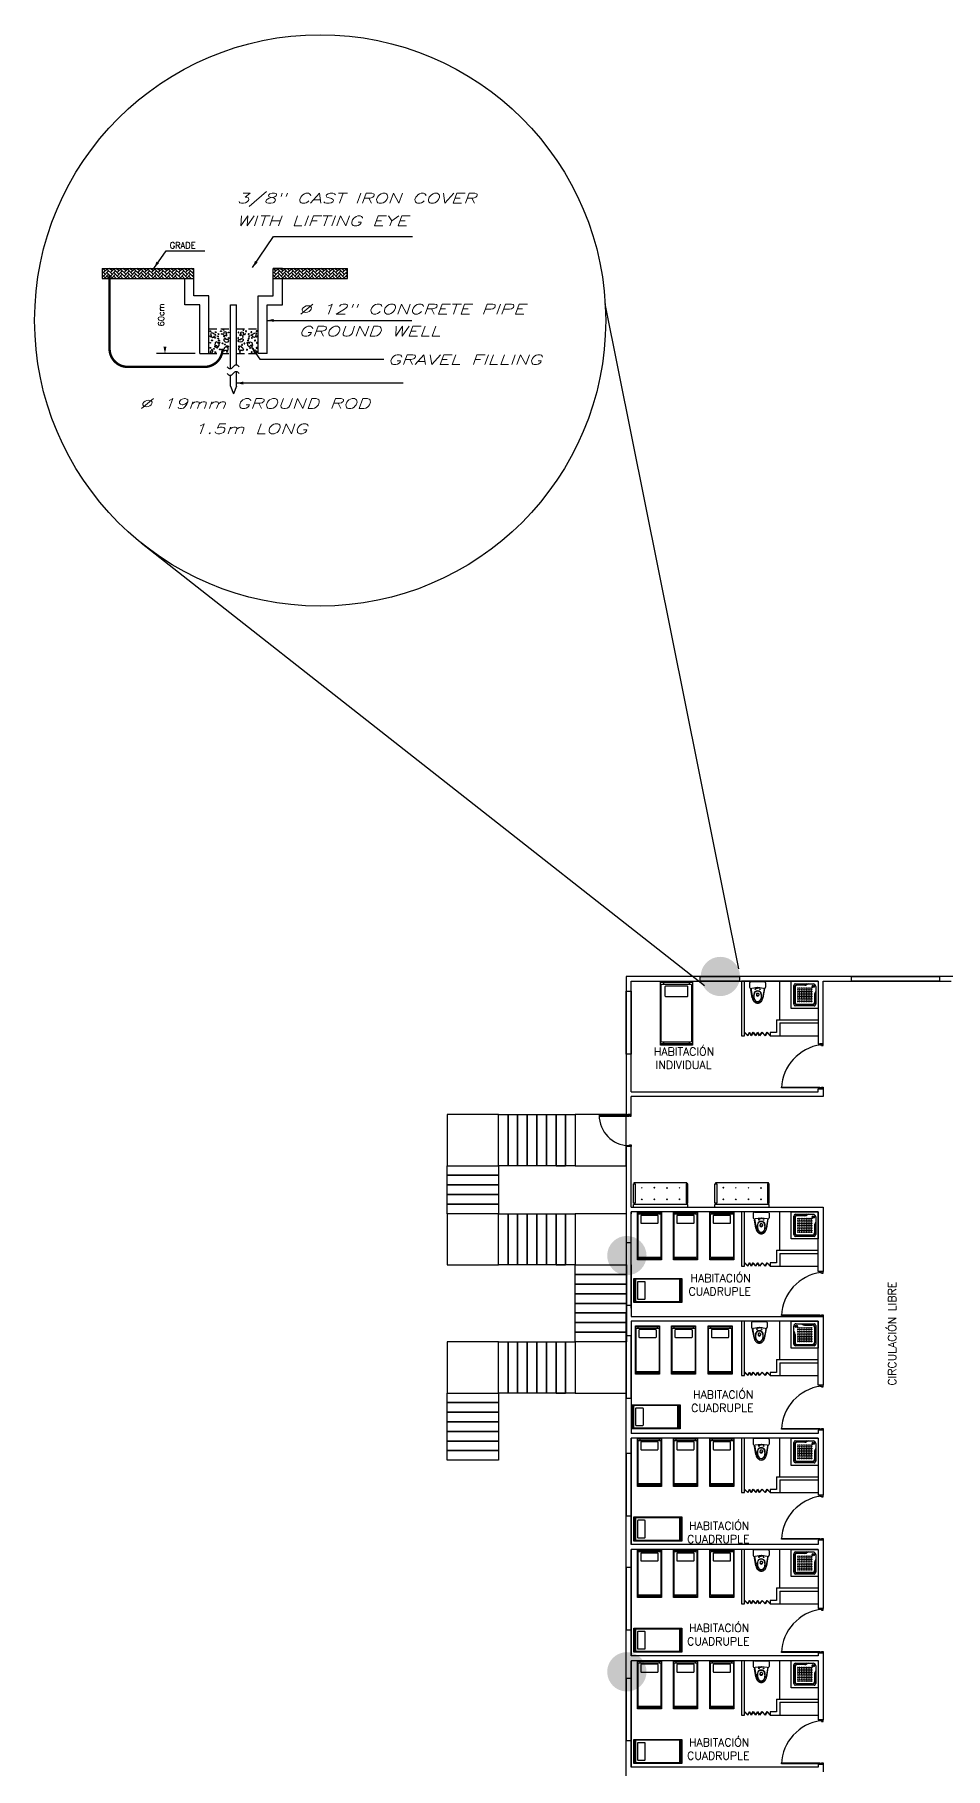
# Model space of a CAD drawing. Header units: metres. Extents: x -24 to 527, y -154 to 95.
# Drawn here: x 116.1 to 144.6, y -74.9 to -20.7 of the extents above; entities that cross this region are included whole.
import ezdxf

# ---------------------------------------------------------------- set-up
doc = ezdxf.new("R2010")
doc.units = ezdxf.units.M
doc.header["$MEASUREMENT"] = 0
doc.linetypes.add('HIDDEN', pattern=[0.375, 0.25, -0.125])
for name, color, linetype in [('AN-TEXTO', 3, 'Continuous'), ('AR-ESCALERAS', 1, 'Continuous'), ('AR-MOBILIRIO', 1, 'Continuous'), ('AR-MUROS', 6, 'Continuous'), ('AR-PUERTAS', 2, 'Continuous'), ('AR-VENTANAS', 2, 'Continuous'), ('E-TEXT', 2, 'Continuous'), ('ELEC', 7, 'Continuous'), ('LIGHT', 4, 'Continuous'), ('S.H.', 2, 'Continuous'), ('SYMBOLS', 6, 'Continuous'), ('text', 3, 'Continuous'), ('THIN', 3, 'Continuous')]:
    doc.layers.add(name, color=color, linetype=linetype)
doc.layers.add('EQUIPO', color=1, linetype='Continuous', lineweight=0)
doc.styles.add('REGULAR-2.5', font='romans.shx', dxfattribs={"height": 2.5})
doc.styles.add('ROMANS', font='romans.shx', dxfattribs={"width": 0.75})
doc.styles.add('STYLE100', font='romans.shx', dxfattribs={"width": 1.5, "oblique": 20, "height": 15})
pattern_1 = [(45, (45.28315, 28.92862), (8e-18, 0.10673666), [0.22642265, -0.07547422]), (135, (45.33652, 28.98199), (8e-18, 0.10673666), [0.22642265, -0.07547422])]

# ---------------------------------------------------------------- blocks, each defined once
blk = doc.blocks.new('AR-PUERTA 2')
at = {"layer": 'AR-PUERTAS', "linetype": 'Continuous'}
for points in [[(-1.354, -0.058), (-1.354, -0.008), (-1.329, -0.008), (-1.329, 0.042), (-1.379, 0.042), (-1.379, -0.058)], [(-0.029, -0.008), (-0.029, 0.042), (0.021, 0.042), (0.021, -0.058), (-0.004, -0.058), (-0.004, -0.008)], [(-0.004, -0.058), (-0.004, -1.258), (-0.029, -1.258), (-0.029, -0.058)]]:
    blk.add_lwpolyline(points, close=True, dxfattribs=at)
blk.add_arc((0.061, 0.169), 1.428, 188.1236, 267.3924, dxfattribs=at)
blk = doc.blocks.new('31643339')
at = {"layer": 'AR-MOBILIRIO'}
for p, q in [((0.038, 0.5), (0.038, -0.5)), ((0.038, 0.4), (0.087, 0.4)), ((1.9, 0.4), (1.95, 0.4)), ((1.95, 0.5), (1.95, -0.5)), ((0.038, -0.4), (0.087, -0.4)), ((1.9, -0.4), (1.95, -0.4))]:
    blk.add_line(p, q, dxfattribs=at)
blk.add_lwpolyline([(0, -0.5), (0, 0.5), (2, 0.5), (2, -0.5)], close=True, dxfattribs=at)
for points in [[(1.87, 0.475, -0.414214), (1.9, 0.445), (1.9, -0.445, -0.414214), (1.87, -0.475), (0.117, -0.475, -0.414214), (0.087, -0.445), (0.087, 0.445, -0.414214), (0.117, 0.475)], [(0.15, -0.332, 0.414214), (0.18, -0.362), (0.447, -0.362, 0.414214), (0.477, -0.332), (0.477, 0.333, 0.414214), (0.447, 0.363), (0.18, 0.363, 0.414214), (0.15, 0.333)]]:
    blk.add_lwpolyline(points, format="xyb", close=True, dxfattribs=at)
blk = doc.blocks.new('1p-toppiece')
at = {"layer": 'AR-MOBILIRIO'}
for p, q in [((-0.532, 0.174), (-0.265, 0.22)), ((-0.232, 0.219), (-0.531, 0.169)), ((-0.485, 0.003), (-0.485, 0.003)), ((-0.485, 0.003), (-0.485, 0.003)), ((-0.485, 0.003), (-0.485, 0.003)), ((-0.485, 0.003), (-0.485, 0.003)), ((-0.485, 0.003), (-0.485, 0.003)), ((-0.485, 0.003), (-0.485, 0.003)), ((-0.485, 0.003), (-0.485, 0.003)), ((-0.485, 0.003), (-0.485, 0.003)), ((-0.406, 0.039), (-0.443, 0.044)), ((-0.232, 0.22), (-0.232, 0.195)), ((-0.205, 0.008), (-0.232, 0.195)), ((-0.218, 0.098), (-0.218, 0.003)), ((-0.218, -0.093), (-0.218, 0.003)), ((-0.047, 0.26), (-0.192, 0.26)), ((-0.007, 0.22), (-0.007, -0.214)), ((-0.532, -0.169), (-0.265, -0.215)), ((-0.232, -0.214), (-0.531, -0.163)), ((-0.406, -0.034), (-0.443, -0.039)), ((-0.232, -0.189), (-0.205, -0.003)), ((-0.232, -0.189), (-0.232, -0.214)), ((-0.047, -0.254), (-0.192, -0.254))]:
    blk.add_line(p, q, dxfattribs=at)
blk.add_lwpolyline([(-0.467, -0.009, 0.139005), (-0.464, -0.009, 0.107089), (-0.461, -0.006, 0.080212), (-0.46, -0.002, 0.06796), (-0.459, 0.003, 0.06796), (-0.46, 0.007, 0.080212), (-0.461, 0.011, 0.107089), (-0.464, 0.014, 0.139005), (-0.467, 0.015, 0.139005), (-0.47, 0.014, 0.107089), (-0.473, 0.011, 0.080212), (-0.474, 0.007, 0.06796), (-0.475, 0.003, 0.06796), (-0.474, -0.002, 0.080212), (-0.473, -0.006, 0.107089), (-0.47, -0.009, 0.139005)], format="xyb", close=True, dxfattribs=at)
for centre in [(-0.26, 0.078), (-0.26, -0.072)]:
    blk.add_circle(centre, 0.008, dxfattribs=at)
for centre, radius, start, end in [((-0.545, -0.004), 0.165, 137.5273, 177.8064), ((-0.545, 0.009), 0.165, 182.1936, 222.4727), ((-0.545, -0.004), 0.159, 137.1746, 177.7477), ((-0.545, 0.009), 0.159, 182.2523, 222.8254), ((-0.518, -0.034), 0.206, 106.927, 136.493), ((-0.541, -0.003), 0.122, 134.1142, 177.24), ((-0.541, 0.008), 0.122, 182.76, 225.8858), ((-0.518, -0.034), 0.2, 106.5054, 136.1127), ((-0.541, -0.003), 0.115, 133.4423, 177.1285), ((-0.541, 0.008), 0.115, 182.8715, 226.5577), ((-0.519, -0.031), 0.157, 102.7254, 132.8308), ((-0.52, -0.03), 0.15, 101.8667, 132.1155), ((-0.482, -0.117), 0.296, 99.7929, 108.8085), ((-0.482, -0.12), 0.292, 99.5848, 108.4322), ((-0.482, -0.148), 0.279, 90.6669, 104.9929), ((-0.482, -0.156), 0.281, 90.6819, 104.1933), ((-0.474, -0.297), 0.428, 81.7587, 91.4179), ((-0.488, -0.362), 0.487, 81.705, 89.6761), ((-0.434, 0.003), 0.0456, 126.1832, 180), ((-0.434, 0.003), 0.0456, 180, 233.8168), ((-0.447, 0.019), 0.025, 82.2348, 126.1832), ((-0.434, -0.002), 0.123, 44.007, 82.2929), ((-0.431, -0.004), 0.132, 44.3018, 82.295), ((-0.408, 0.024), 0.015, 13.7696, 82.2348), ((-0.495, 0.003), 0.105, 0, 13.7696), ((-0.495, 0.003), 0.105, 346.2304, 0), ((-0.46, 0.006), 0.138, 358.6352, 34.0042), ((-0.46, -0.001), 0.138, 325.9958, 1.3648), ((-0.441, 0.008), 0.132, 357.4666, 37.446), ((-0.441, -0.003), 0.132, 322.554, 2.5334), ((-0.24, 0.073), 0.15, 87.0389, 99.7929), ((-0.192, 0.22), 0.04, 90, 180), ((-0.244, 0.003), 0.04, 351.6776, 8.3142), ((-0.047, 0.22), 0.04, 0, 90), ((-0.518, 0.039), 0.206, 223.507, 253.073), ((-0.518, 0.039), 0.2, 223.8873, 253.4946), ((-0.519, 0.036), 0.157, 227.1692, 257.2746), ((-0.52, 0.036), 0.15, 227.8845, 258.1333), ((-0.482, 0.122), 0.296, 251.1915, 260.2071), ((-0.482, 0.125), 0.292, 251.5678, 260.4152), ((-0.482, 0.153), 0.279, 255.0071, 269.3331), ((-0.482, 0.161), 0.281, 255.8067, 269.3181), ((-0.488, 0.368), 0.487, 270.3239, 278.295), ((-0.474, 0.302), 0.428, 268.5821, 278.2413), ((-0.447, -0.014), 0.025, 233.8168, 277.7652), ((-0.434, 0.007), 0.123, 277.7071, 315.993), ((-0.431, 0.009), 0.132, 277.705, 315.6982), ((-0.408, -0.019), 0.015, 277.7652, 346.2304), ((-0.24, -0.067), 0.15, 260.2071, 272.966), ((-0.192, -0.214), 0.04, 180, 270), ((-0.047, -0.214), 0.04, 270, 360)]:
    blk.add_arc(centre, radius, start, end, dxfattribs=at)
blk = doc.blocks.new('AR-PUERTA ACORDION')
at = {"layer": 'AR-PUERTAS'}
blk.add_lwpolyline([(-0.386, 0.049), (-0.288, -0.046), (-0.235, 0.057), (-0.185, -0.044), (-0.129, 0.054), (-0.046, -0.045), (0.01, 0.056), (0.073, -0.046), (0.158, 0.053), (0.252, -0.046), (0.317, 0.054), (0.41, -0.047), (0.41, -0.054), (0.318, 0.046), (0.253, -0.054), (0.158, 0.046), (0.072, -0.054), (0.01, 0.046), (-0.045, -0.054), (-0.128, 0.046), (-0.185, -0.054), (-0.235, 0.046), (-0.287, -0.054), (-0.39, 0.046)], close=True, dxfattribs=at)
blk = doc.blocks.new('A$C05366594')
at = {"layer": 'AR-MOBILIRIO', "linetype": 'Continuous'}
for p, q in [((0, 0), (0, 0.72)), ((0, 0.72), (0.72, 0.72)), ((0.068, 0.113), (0.068, 0.608)), ((0.09, 0.563), (0.09, 0.158)), ((0.113, 0.653), (0.585, 0.653)), ((0.367, 0.63), (0.158, 0.63)), ((0.428, 0.653), (0.397, 0.637)), ((0.653, 0.585), (0.653, 0.113)), ((0.72, 0.72), (0.72, 0)), ((0.72, 0), (0, 0)), ((0.608, 0.068), (0.113, 0.068)), ((0.563, 0.09), (0.158, 0.09)), ((0.63, 0.367), (0.63, 0.158)), ((0.653, 0.428), (0.637, 0.397))]:
    blk.add_line(p, q, dxfattribs=at)
at = {"layer": 'AR-MOBILIRIO', "color": 250}
for p, q in [((0.104, 0.563), (0.104, 0.158)), ((0.367, 0.617), (0.158, 0.617)), ((0.458, 0.653), (0.403, 0.625)), ((0.563, 0.104), (0.158, 0.104)), ((0.617, 0.367), (0.617, 0.158)), ((0.653, 0.458), (0.625, 0.403))]:
    blk.add_line(p, q, dxfattribs=at)
at = {"layer": 'AR-MOBILIRIO', "linetype": 'Continuous'}
for centre, major_axis, start_param, end_param in [((0.113, 0.608), (0.0318, 0.0318), 0.785398, 2.356194), ((0.158, 0.563), (0.0477, 0.0477), 0.785398, 2.356194), ((0.367, 0.698), (0.0477, 0.0477), 3.926991, 4.390638), ((0.585, 0.585), (0.0477, 0.0477), 5.497787, 7.068583), ((0.113, 0.113), (-0.0318, 0.0318), 0.785398, 2.356194), ((0.158, 0.158), (-0.0477, 0.0477), 0.785398, 2.356194), ((0.158, 0.158), (-0.0477, 0.0477), 0.785398, 2.356194), ((0.563, 0.158), (0.0477, 0.0477), 3.926991, 5.497787), ((0.608, 0.113), (-0.0318, 0.0318), 2.356194, 3.926991), ((0.698, 0.367), (-0.0477, 0.0477), 0.321751, 0.785398)]:
    blk.add_ellipse(centre, major_axis=major_axis, ratio=1, start_param=start_param, end_param=end_param, dxfattribs=at)
at = {"layer": 'AR-MOBILIRIO', "color": 250}
for centre, major_axis, start_param, end_param in [((0.158, 0.563), (-0.0382, 0.0382), -0.785398, 0.785398), ((0.18, 0.54), (-0.00636, 0.00636), -0.785398, 5.497787), ((0.18, 0.495), (-0.00636, 0.00636), -0.785398, 5.497787), ((0.225, 0.54), (0.00636, 0.00636), 0.785398, 7.068583), ((0.225, 0.495), (0.00636, 0.00636), 0.785398, 7.068583), ((0.27, 0.54), (0.00636, 0.00636), 0.785398, 7.068583), ((0.27, 0.495), (0.00636, 0.00636), 0.785398, 7.068583), ((0.315, 0.54), (-0.00636, 0.00636), -0.785398, 5.497787), ((0.315, 0.495), (-0.00636, 0.00636), -0.785398, 5.497787), ((0.36, 0.54), (-0.00636, 0.00636), -0.785398, 5.497787), ((0.36, 0.495), (-0.00636, 0.00636), -0.785398, 5.497787), ((0.367, 0.698), (0.0573, 0.0573), 3.926991, 4.390638), ((0.405, 0.54), (-0.00636, 0.00636), -0.785398, 5.497787), ((0.405, 0.495), (-0.00636, 0.00636), -0.785398, 5.497787), ((0.45, 0.54), (0.00636, 0.00636), 0.785398, 7.068583), ((0.45, 0.495), (0.00636, 0.00636), 0.785398, 7.068583), ((0.495, 0.54), (0.00636, 0.00636), 0.785398, 7.068583), ((0.495, 0.495), (0.00636, 0.00636), 0.785398, 7.068583), ((0.54, 0.54), (-0.00636, 0.00636), -0.785398, 5.497787), ((0.54, 0.495), (-0.00636, 0.00636), -0.785398, 5.497787), ((0.585, 0.585), (0.0223, 0.0223), 0.785398, 7.068583), ((0.585, 0.585), (-0.00955, 0.00955), -0.785398, 5.497787), ((0.576, 0.585), (0.00286, 0.00286), 0.785398, 7.068583), ((0.581, 0.592), (0.00286, 0.00286), 0.785398, 7.068583), ((0.581, 0.578), (0.00286, 0.00286), 0.785398, 7.068583), ((0.589, 0.592), (0.00286, 0.00286), 0.785398, 7.068583), ((0.589, 0.578), (0.00286, 0.00286), 0.785398, 7.068583), ((0.594, 0.585), (0.00286, 0.00286), 0.785398, 7.068583), ((0.158, 0.158), (-0.0382, 0.0382), 0.785398, 2.356194), ((0.158, 0.158), (0.0382, 0.0382), 2.356194, 3.926991), ((0.18, 0.45), (-0.00636, 0.00636), -0.785398, 5.497787), ((0.18, 0.405), (-0.00636, 0.00636), -0.785398, 5.497787), ((0.18, 0.36), (-0.00636, 0.00636), -0.785398, 5.497787), ((0.18, 0.315), (-0.00636, 0.00636), -0.785398, 5.497787), ((0.18, 0.27), (-0.00636, 0.00636), -0.785398, 5.497787), ((0.18, 0.225), (-0.00636, 0.00636), -0.785398, 5.497787), ((0.18, 0.18), (-0.00636, 0.00636), -0.785398, 5.497787), ((0.225, 0.45), (0.00636, 0.00636), 0.785398, 7.068583), ((0.225, 0.405), (0.00636, 0.00636), 0.785398, 7.068583), ((0.225, 0.36), (0.00636, 0.00636), 0.785398, 7.068583), ((0.225, 0.315), (0.00636, 0.00636), 0.785398, 7.068583), ((0.225, 0.27), (0.00636, 0.00636), 0.785398, 7.068583), ((0.225, 0.225), (0.00636, 0.00636), 0.785398, 7.068583), ((0.225, 0.18), (0.00636, 0.00636), 0.785398, 7.068583), ((0.27, 0.45), (0.00636, 0.00636), 0.785398, 7.068583), ((0.27, 0.405), (0.00636, 0.00636), 0.785398, 7.068583), ((0.27, 0.36), (0.00636, 0.00636), 0.785398, 7.068583), ((0.27, 0.315), (0.00636, 0.00636), 0.785398, 7.068583), ((0.27, 0.27), (0.00636, 0.00636), 0.785398, 7.068583), ((0.27, 0.225), (0.00636, 0.00636), 0.785398, 7.068583), ((0.27, 0.18), (0.00636, 0.00636), 0.785398, 7.068583), ((0.315, 0.45), (-0.00636, 0.00636), -0.785398, 5.497787), ((0.315, 0.36), (-0.00636, 0.00636), -0.785398, 5.497787), ((0.315, 0.315), (-0.00636, 0.00636), -0.785398, 5.497787), ((0.315, 0.27), (-0.00636, 0.00636), -0.785398, 5.497787), ((0.315, 0.225), (-0.00636, 0.00636), -0.785398, 5.497787), ((0.315, 0.405), (-0.00636, 0.00636), -0.785398, 5.497787), ((0.315, 0.18), (-0.00636, 0.00636), -0.785398, 5.497787), ((0.36, 0.45), (-0.00636, 0.00636), -0.785398, 5.497787), ((0.36, 0.405), (-0.00636, 0.00636), -0.785398, 5.497787), ((0.36, 0.36), (-0.00636, 0.00636), -0.785398, 5.497787), ((0.36, 0.315), (-0.00636, 0.00636), -0.785398, 5.497787), ((0.36, 0.27), (-0.00636, 0.00636), -0.785398, 5.497787), ((0.36, 0.225), (-0.00636, 0.00636), -0.785398, 5.497787), ((0.36, 0.18), (-0.00636, 0.00636), -0.785398, 5.497787), ((0.405, 0.45), (-0.00636, 0.00636), -0.785398, 5.497787), ((0.405, 0.405), (-0.00636, 0.00636), -0.785398, 5.497787), ((0.405, 0.36), (-0.00636, 0.00636), -0.785398, 5.497787), ((0.405, 0.315), (-0.00636, 0.00636), -0.785398, 5.497787), ((0.405, 0.27), (-0.00636, 0.00636), -0.785398, 5.497787), ((0.405, 0.225), (-0.00636, 0.00636), -0.785398, 5.497787), ((0.405, 0.18), (-0.00636, 0.00636), -0.785398, 5.497787), ((0.45, 0.45), (0.00636, 0.00636), 0.785398, 7.068583), ((0.45, 0.405), (0.00636, 0.00636), 0.785398, 7.068583), ((0.45, 0.36), (0.00636, 0.00636), 0.785398, 7.068583), ((0.45, 0.315), (0.00636, 0.00636), 0.785398, 7.068583), ((0.45, 0.27), (0.00636, 0.00636), 0.785398, 7.068583), ((0.45, 0.225), (0.00636, 0.00636), 0.785398, 7.068583), ((0.45, 0.18), (0.00636, 0.00636), 0.785398, 7.068583), ((0.495, 0.45), (0.00636, 0.00636), 0.785398, 7.068583), ((0.495, 0.405), (0.00636, 0.00636), 0.785398, 7.068583), ((0.495, 0.36), (0.00636, 0.00636), 0.785398, 7.068583), ((0.495, 0.315), (0.00636, 0.00636), 0.785398, 7.068583), ((0.495, 0.27), (0.00636, 0.00636), 0.785398, 7.068583), ((0.495, 0.225), (0.00636, 0.00636), 0.785398, 7.068583), ((0.495, 0.18), (0.00636, 0.00636), 0.785398, 7.068583), ((0.54, 0.45), (-0.00636, 0.00636), -0.785398, 5.497787), ((0.54, 0.36), (-0.00636, 0.00636), -0.785398, 5.497787), ((0.54, 0.315), (-0.00636, 0.00636), -0.785398, 5.497787), ((0.54, 0.27), (-0.00636, 0.00636), -0.785398, 5.497787), ((0.54, 0.225), (-0.00636, 0.00636), -0.785398, 5.497787), ((0.54, 0.405), (-0.00636, 0.00636), -0.785398, 5.497787), ((0.54, 0.18), (-0.00636, 0.00636), -0.785398, 5.497787), ((0.563, 0.158), (0.0382, 0.0382), 3.926991, 5.497787), ((0.698, 0.367), (-0.0573, 0.0573), 0.321751, 0.785398)]:
    blk.add_ellipse(centre, major_axis=major_axis, ratio=1, start_param=start_param, end_param=end_param, dxfattribs=at)
blk = doc.blocks.new('AR-PUERTA 1')
at = {"layer": 'AR-PUERTAS', "linetype": 'Continuous'}
for points in [[(0.954, 0.033), (0.954, 0.958), (0.929, 0.958), (0.929, 0.033)], [(0.004, 0.058), (0.004, 0.008), (0.029, 0.008), (0.029, -0.042), (-0.021, -0.042), (-0.021, 0.058)], [(0.929, 0.008), (0.929, -0.042), (0.979, -0.042), (0.979, 0.058), (0.954, 0.058), (0.954, 0.008)]]:
    blk.add_lwpolyline(points, close=True, dxfattribs=at)
blk.add_arc((0.954, 0.008), 0.949, 89.9989, 178.4932, dxfattribs=at)
blk = doc.blocks.new('mueb')
at = {"layer": 'AR-MOBILIRIO'}
for p, q in [((354.197, 187.284), (354.197, 187.21)), ((355.897, 187.284), (354.197, 187.284)), ((354.197, 187.21), (355.897, 187.21)), ((354.251, 187.161), (354.197, 187.161)), ((354.197, 187.161), (354.197, 186.556)), ((354.224, 187.21), (354.224, 187.161)), ((354.251, 186.556), (354.251, 187.161)), ((354.468, 187.058), (354.444, 187.033)), ((354.468, 187.033), (354.444, 187.058)), ((354.859, 187.058), (354.834, 187.033)), ((354.859, 187.033), (354.834, 187.058)), ((355.232, 187.033), (355.257, 187.058)), ((355.232, 187.058), (355.257, 187.033)), ((355.623, 187.033), (355.647, 187.058)), ((355.623, 187.058), (355.647, 187.033)), ((355.842, 187.161), (355.897, 187.161)), ((355.842, 186.556), (355.842, 187.161)), ((355.87, 187.21), (355.87, 187.161)), ((355.897, 187.284), (355.897, 187.21)), ((355.897, 187.161), (355.897, 186.556)), ((354.197, 186.556), (354.251, 186.556)), ((354.197, 186.556), (354.251, 186.556)), ((354.224, 186.556), (354.224, 186.52)), ((354.224, 186.556), (354.224, 186.52)), ((355.87, 186.52), (354.224, 186.52)), ((354.468, 186.67), (354.444, 186.695)), ((354.468, 186.695), (354.444, 186.67)), ((354.859, 186.695), (354.834, 186.67)), ((354.859, 186.67), (354.834, 186.695)), ((355.232, 186.67), (355.257, 186.695)), ((355.232, 186.695), (355.257, 186.67)), ((355.623, 186.695), (355.647, 186.67)), ((355.623, 186.67), (355.647, 186.695)), ((355.897, 186.556), (355.842, 186.556)), ((355.87, 186.556), (355.87, 186.52))]:
    blk.add_line(p, q, dxfattribs=at)
blk = doc.blocks.new('AR-ESCALERAS 1 PISO')
at = {"layer": 'AR-ESCALERAS'}
blk.add_lwpolyline([(-2.25, 0.8), (-3.85, 0.8), (-3.85, -0.8), (-2.25, -0.8), (-2.25, 0.8)], dxfattribs=at)
for points in [[(-2.25, 0.8), (-1.95, 0.8), (-1.95, -0.8), (-2.25, -0.8)], [(-1.95, 0.8), (-1.65, 0.8), (-1.65, -0.8), (-1.95, -0.8)], [(-1.65, 0.8), (-1.35, 0.8), (-1.35, -0.8), (-1.65, -0.8)], [(-1.35, 0.8), (-1.05, 0.8), (-1.05, -0.8), (-1.35, -0.8)], [(-1.05, 0.8), (-0.75, 0.8), (-0.75, -0.8), (-1.05, -0.8)], [(-0.75, 0.8), (-0.45, 0.8), (-0.45, -0.8), (-0.75, -0.8)], [(-0.45, 0.8), (-0.15, 0.8), (-0.15, -0.8), (-0.45, -0.8)], [(-0.15, 0.8), (0.15, 0.8), (0.15, -0.8), (-0.15, -0.8)], [(-2.25, -0.8), (-2.25, -1.1), (-3.85, -1.1), (-3.85, -0.8)], [(-0.15, -0.8), (-0.45, -0.8), (-0.45, -0.8), (-0.15, -0.8)], [(-2.25, -1.1), (-2.25, -1.4), (-3.85, -1.4), (-3.85, -1.1)], [(-2.25, -1.4), (-2.25, -1.7), (-3.85, -1.7), (-3.85, -1.4)], [(-2.25, -1.7), (-2.25, -2), (-3.85, -2), (-3.85, -1.7)], [(-2.25, -2), (-2.25, -2.3), (-3.85, -2.3), (-3.85, -2)]]:
    blk.add_lwpolyline(points, close=True, dxfattribs=at)
blk = doc.blocks.new('AR-ESCALERA DE EMERGENCIA')
at = {"layer": 'AR-ESCALERAS'}
for points in [[(3.2, 6.3), (4.797, 6.3), (4.797, 6.9), (4.797, 7.9), (3.2, 7.9)], [(0.8, 4.8), (-0.8, 4.8), (-0.8, 3.2), (0.8, 3.2), (0.8, 4.8)], [(4.8, 4.8), (3.2, 4.8), (3.2, 3.2), (4.8, 3.2), (4.8, 4.8)], [(0.8, 0.8), (-0.8, 0.8), (-0.8, -0.8), (0.8, -0.8), (0.8, 0.8)], [(4.8, 0.8), (3.2, 0.8), (3.2, -0.8), (4.8, -0.8), (4.8, 0.8)]]:
    blk.add_lwpolyline(points, dxfattribs=at)
for points in [[(0.8, 4.8), (1.1, 4.8), (1.1, 3.2), (0.8, 3.2)], [(1.1, 4.8), (1.4, 4.8), (1.4, 3.2), (1.1, 3.2)], [(1.4, 4.8), (1.7, 4.8), (1.7, 3.2), (1.4, 3.2)], [(1.7, 4.8), (2, 4.8), (2, 3.2), (1.7, 3.2)], [(2, 4.8), (2.3, 4.8), (2.3, 3.2), (2, 3.2)], [(2.3, 4.8), (2.6, 4.8), (2.6, 3.2), (2.3, 3.2)], [(2.6, 4.8), (2.9, 4.8), (2.9, 3.2), (2.6, 3.2)], [(2.9, 4.8), (3.2, 4.8), (3.2, 3.2), (2.9, 3.2)], [(2.9, 3.2), (2.6, 3.2), (2.6, 3.2), (2.9, 3.2)], [(4.8, 3.2), (4.8, 2.9), (3.2, 2.9), (3.2, 3.2)], [(4.8, 2.9), (4.8, 2.6), (3.2, 2.6), (3.2, 2.9)], [(4.8, 2.6), (4.8, 2.3), (3.2, 2.3), (3.2, 2.6)], [(4.8, 2.3), (4.8, 2), (3.2, 2), (3.2, 2.3)], [(4.8, 2), (4.8, 1.7), (3.2, 1.7), (3.2, 2)], [(4.8, 1.7), (4.8, 1.4), (3.2, 1.4), (3.2, 1.7)], [(4.8, 1.4), (4.8, 1.1), (3.2, 1.1), (3.2, 1.4)], [(4.8, 1.1), (4.8, 0.8), (3.2, 0.8), (3.2, 1.1)], [(0.8, 0.8), (1.1, 0.8), (1.1, -0.8), (0.8, -0.8)], [(1.1, 0.8), (1.4, 0.8), (1.4, -0.8), (1.1, -0.8)], [(1.4, 0.8), (1.7, 0.8), (1.7, -0.8), (1.4, -0.8)], [(1.7, 0.8), (2, 0.8), (2, -0.8), (1.7, -0.8)], [(2, 0.8), (2.3, 0.8), (2.3, -0.8), (2, -0.8)], [(2.3, 0.8), (2.6, 0.8), (2.6, -0.8), (2.3, -0.8)], [(2.6, 0.8), (2.9, 0.8), (2.9, -0.8), (2.6, -0.8)], [(2.9, 0.8), (3.2, 0.8), (3.2, -0.8), (2.9, -0.8)], [(0.8, -0.8), (0.8, -1.1), (-0.8, -1.1), (-0.8, -0.8)], [(2.9, -0.8), (2.6, -0.8), (2.6, -0.8), (2.9, -0.8)], [(0.8, -1.1), (0.8, -1.4), (-0.8, -1.4), (-0.8, -1.1)], [(0.8, -1.4), (0.8, -1.7), (-0.8, -1.7), (-0.8, -1.4)], [(0.8, -1.7), (0.8, -2), (-0.8, -2), (-0.8, -1.7)], [(0.8, -2), (0.8, -2.3), (-0.8, -2.3), (-0.8, -2)], [(0.8, -2.3), (0.8, -2.6), (-0.8, -2.6), (-0.8, -2.3)], [(0.8, -2.6), (0.8, -2.9), (-0.8, -2.9), (-0.8, -2.6)]]:
    blk.add_lwpolyline(points, close=True, dxfattribs=at)
at = {"layer": 'AR-MUROS'}
blk.add_blockref('AR-ESCALERAS 1 PISO', (3.05, 7.1), dxfattribs=at)
blk = doc.blocks.new('S35')
at = {"layer": 'ELEC'}
blk.add_lwpolyline([(0, 0.224, 0, 0.1, 0), (0, 0, 0.1, 0.1, 0)], format="xyseb", dxfattribs=at)
blk = doc.blocks.new('ST2')
at = {"layer": 'text'}
for p, q in [((-0.006, 0.041), (-0.038, 0.003)), ((-0.038, 0.003), (-0.014, -0.017)), ((0.023, 0.034), (-0.006, 0.041)), ((0.021, 0.005), (0.024, 0.026)), ((0.049, 0.012), (0.021, 0.005)), ((0.024, 0.027), (0.024, 0.034)), ((0.066, -0.004), (0.049, 0.012)), ((-0.014, -0.017), (-0.005, -0.048)), ((-0.005, -0.048), (0.024, -0.036)), ((0.024, -0.036), (0.04, -0.014)), ((0.04, -0.014), (0.066, -0.004))]:
    blk.add_line(p, q, dxfattribs=at)
blk = doc.blocks.new('ST5')
at = {"layer": 'THIN'}
for p, q in [((-0.004, 0.003), (-0.003, 0.007)), ((-0.003, 0), (-0.004, 0.003)), ((-0.003, 0.007), (0.001, 0.01)), ((0.001, 0.01), (0.007, 0.008)), ((0.007, 0.008), (0.011, 0.004)), ((0.011, 0.004), (0.01, -0.002)), ((0, -0.002), (-0.003, 0)), ((0, -0.003), (0, -0.003)), ((0.007, -0.003), (0.001, -0.003)), ((0.01, -0.002), (0.007, -0.003))]:
    blk.add_line(p, q, dxfattribs=at)
blk = doc.blocks.new('ST3')
at = {"layer": 'E-TEXT'}
for p, q in [((-0.048, 0.005), (-0.052, -0.007)), ((-0.027, 0.011), (-0.048, 0.005)), ((-0.014, 0.034), (-0.027, 0.011)), ((-0.001, 0.057), (-0.014, 0.034)), ((0.019, 0.058), (-0.001, 0.057)), ((0.018, -0.026), (0.037, 0.005)), ((0.038, 0.035), (0.019, 0.058)), ((0.037, 0.005), (0.038, 0.035)), ((-0.052, -0.007), (-0.051, -0.038)), ((-0.05, -0.037), (-0.022, -0.048)), ((-0.022, -0.048), (0.018, -0.026))]:
    blk.add_line(p, q, dxfattribs=at)
blk = doc.blocks.new('ST1')
at = {"layer": 'ELEC'}
for p, q in [((-0.056, 0.064), (-0.068, 0.043)), ((-0.068, 0.043), (-0.053, 0.023)), ((-0.034, 0.073), (-0.056, 0.064)), ((-0.053, 0.023), (-0.044, 0.009)), ((-0.044, 0.009), (-0.044, -0.003)), ((-0.011, 0.064), (-0.034, 0.073)), ((0.011, 0.069), (-0.008, 0.064)), ((0.039, 0.049), (0.011, 0.069)), ((0.056, 0.031), (0.039, 0.049)), ((0.096, 0.021), (0.056, 0.031)), ((0.113, -0.01), (0.096, 0.021)), ((-0.056, -0.012), (-0.042, -0.019)), ((-0.044, -0.003), (-0.053, -0.01)), ((-0.042, -0.019), (-0.032, -0.029)), ((-0.032, -0.029), (-0.034, -0.05)), ((-0.034, -0.05), (-0.006, -0.072)), ((-0.006, -0.072), (0.044, -0.064)), ((0.044, -0.064), (0.056, -0.034)), ((0.056, -0.034), (0.075, -0.022)), ((0.075, -0.022), (0.091, -0.031)), ((0.094, -0.031), (0.11, -0.01))]:
    blk.add_line(p, q, dxfattribs=at)
blk = doc.blocks.new('S26')
at = {"layer": 'ELEC', "color": 11}
for centre, start, end in [((-0.082, 0.047), 209.9021, 330.0979), ((0.082, -0.047), 29.9021, 150.0979)]:
    blk.add_arc(centre, 0.0943, start, end, dxfattribs=at)

msp = doc.modelspace()

# ---------------------------------------------------------------- hatches: boundary and pattern name
at = {"layer": 'AR-PUERTAS'}
h = msp.add_hatch(color=256, dxfattribs=at)
h.dxf.hatch_style = 1
h.paths.add_polyline_path([(136.954, -50.159, 1), (138.182, -50.159, 1)])
h = msp.add_hatch(color=256, dxfattribs=at)
h.dxf.hatch_style = 1
h.paths.add_polyline_path([(134.032, -58.877, 1), (135.261, -58.877, 1)])
h = msp.add_hatch(color=256, dxfattribs=at)
h.dxf.hatch_style = 1
h.paths.add_polyline_path([(134.032, -71.877, 1), (135.261, -71.877, 1)])
at = {"layer": 'text'}
h = msp.add_hatch(dxfattribs=at)
h.set_pattern_fill('AR-HBONE', color=256, scale=0.018869, style=0)
h.set_pattern_definition(pattern_1)
h.paths.add_polyline_path([(119.329, -28.357), (119.329, -28.042), (118.77, -28.042), (118.77, -28.357)])
h.paths.add_polyline_path([(118.77, -28.042), (118.48, -28.042), (118.48, -28.357), (118.77, -28.357)])
h.paths.add_polyline_path([(118.343, -28.357), (118.48, -28.357), (118.48, -28.042), (118.343, -28.042)])
h.paths.add_polyline_path([(118.249, -28.357), (118.343, -28.357), (118.343, -28.042), (118.249, -28.042)])
h = msp.add_hatch(dxfattribs=at)
h.set_pattern_fill('AR-HBONE', color=256, scale=0.018869, style=0)
h.set_pattern_definition(pattern_1)
h.paths.add_polyline_path([(121.111, -28.357), (121.111, -28.042), (120.828, -28.042), (119.329, -28.042), (119.329, -28.357)])
h = msp.add_hatch(dxfattribs=at)
h.set_pattern_fill('AR-HBONE', color=256, scale=0.018869, style=0)
h.set_pattern_definition(pattern_1)
h.paths.add_polyline_path([(125.918, -28.357), (125.918, -28.042), (123.597, -28.042), (123.597, -28.049), (123.61, -28.049), (123.61, -28.166), (123.597, -28.166), (123.597, -28.357)])

# ---------------------------------------------------------------- linework, layer by layer
at = {"layer": 'AR-MUROS'}
for p, q in [((139.428, -50.309), (138.228, -50.309)), ((140.628, -50.309), (139.428, -50.309)), ((139.328, -51.908), (139.128, -51.908)), ((139.128, -51.908), (139.128, -52.008)), ((139.328, -51.509), (140.628, -51.509)), ((139.428, -51.609), (140.628, -51.609)), ((139.128, -52.008), (139.428, -52.008)), ((139.428, -52.008), (140.628, -52.008)), ((139.328, -58.709), (140.628, -58.709)), ((139.428, -58.809), (140.628, -58.809)), ((139.328, -59.108), (139.128, -59.108)), ((139.128, -59.108), (139.128, -59.208)), ((139.128, -59.208), (139.428, -59.208)), ((139.428, -59.208), (140.628, -59.208)), ((134.778, -62.269), (134.778, -64.432)), ((139.328, -62.125), (140.628, -62.125)), ((139.428, -62.225), (140.628, -62.225)), ((139.328, -62.524), (139.128, -62.524)), ((139.128, -62.524), (139.128, -62.624)), ((139.128, -62.624), (139.428, -62.624)), ((139.428, -62.624), (140.628, -62.624)), ((140.628, -64.432), (134.778, -64.432)), ((140.628, -64.326), (140.628, -64.432)), ((140.778, -64.326), (140.778, -64.582)), ((140.628, -64.582), (134.778, -64.582)), ((140.628, -64.582), (140.628, -66.362)), ((140.778, -64.582), (140.778, -66.362)), ((139.328, -65.782), (140.628, -65.782)), ((139.428, -65.882), (140.628, -65.882)), ((139.328, -66.181), (139.128, -66.181)), ((139.128, -66.181), (139.128, -66.281)), ((139.128, -66.281), (139.428, -66.281)), ((139.428, -66.281), (140.628, -66.281)), ((140.628, -67.905), (134.778, -67.905)), ((140.628, -68.055), (134.778, -68.055)), ((140.628, -67.762), (140.628, -67.905)), ((140.628, -68.055), (140.628, -69.897)), ((140.778, -67.762), (140.778, -68.055)), ((140.778, -68.055), (140.778, -69.897)), ((139.328, -69.255), (140.628, -69.255)), ((139.328, -69.654), (139.128, -69.654)), ((139.128, -69.654), (139.128, -69.754)), ((139.128, -69.754), (139.428, -69.754)), ((139.428, -69.355), (140.628, -69.355)), ((139.428, -69.754), (140.628, -69.754)), ((140.628, -71.379), (134.778, -71.379)), ((140.628, -71.297), (140.628, -71.379)), ((140.778, -71.297), (140.778, -71.529)), ((140.628, -71.529), (134.778, -71.529)), ((140.628, -71.529), (140.628, -73.374)), ((140.778, -71.529), (140.778, -73.374)), ((139.328, -72.729), (140.628, -72.729)), ((139.428, -72.829), (140.628, -72.829)), ((139.328, -73.128), (139.128, -73.128)), ((139.128, -73.128), (139.128, -73.228)), ((139.128, -73.228), (139.428, -73.228)), ((139.428, -73.228), (140.628, -73.228)), ((140.628, -74.852), (134.778, -74.852)), ((140.628, -74.774), (140.628, -74.852)), ((140.778, -74.774), (140.778, -75.002))]:
    msp.add_line(p, q, dxfattribs=at)
for points in [[(228.568, -89.789), (228.568, -50.159), (134.628, -50.159), (134.628, -54.469)], [(134.778, -53.759), (134.778, -50.309), (140.628, -50.309)], [(134.778, -53.759), (134.778, -50.309), (140.628, -50.309)], [(138.228, -50.309), (138.228, -52.008), (138.328, -52.008), (138.328, -50.309)], [(139.428, -51.509), (139.428, -50.309)], [(140.628, -50.309), (140.628, -52.267), (140.778, -52.267), (140.778, -50.309)], [(140.778, -50.309), (144.778, -50.309)], [(140.778, -50.309), (144.778, -50.309)], [(139.328, -51.509), (139.328, -51.908)], [(139.428, -51.609), (139.428, -52.008)], [(134.778, -53.759), (140.628, -53.759), (140.628, -53.667), (140.778, -53.667), (140.778, -53.909)], [(134.778, -54.469), (134.778, -53.909)], [(134.778, -54.469), (134.778, -53.909)], [(140.778, -53.909), (134.778, -53.909)], [(134.628, -54.469), (134.778, -54.469)], [(134.778, -57.359), (134.778, -55.469), (134.628, -55.469), (134.628, -60.669)], [(134.778, -57.359), (140.778, -57.359), (140.778, -57.509), (140.778, -59.375), (140.628, -59.375), (140.628, -57.509), (134.778, -57.509), (134.778, -57.569)], [(134.778, -57.569), (134.778, -57.509)], [(134.778, -59.169), (134.778, -60.519), (134.778, -57.539)], [(138.228, -57.509), (138.228, -59.208), (138.328, -59.208), (138.328, -57.509)], [(139.428, -58.709), (139.428, -57.509)], [(139.328, -58.709), (139.328, -59.108)], [(139.428, -58.809), (139.428, -59.208)], [(134.778, -60.519), (134.778, -60.775), (140.778, -60.775), (140.778, -60.925), (140.778, -62.926)], [(134.778, -90.106), (134.778, -88.895), (134.778, -90.106), (134.628, -90.106), (134.628, -60.669)], [(140.628, -62.926), (140.628, -60.925), (134.778, -60.925), (134.778, -64.432)], [(138.228, -60.925), (138.228, -62.624), (138.328, -62.624), (138.328, -60.925)], [(139.428, -62.125), (139.428, -60.925)], [(139.328, -62.125), (139.328, -62.524)], [(139.428, -62.225), (139.428, -62.624)], [(140.778, -62.926), (140.628, -62.926)], [(140.778, -64.326), (140.628, -64.326)], [(134.778, -67.905), (134.778, -64.582)], [(134.778, -64.582), (134.778, -67.905)], [(138.228, -64.582), (138.228, -66.281), (138.328, -66.281), (138.328, -64.582)], [(139.428, -65.782), (139.428, -64.582)], [(139.328, -65.782), (139.328, -66.181)], [(139.428, -65.882), (139.428, -66.281)], [(140.778, -66.362), (140.628, -66.362)], [(134.778, -71.379), (134.778, -68.055)], [(134.778, -68.055), (134.778, -71.379)], [(138.228, -68.055), (138.228, -69.754), (138.328, -69.754), (138.328, -68.055)], [(139.428, -69.255), (139.428, -68.055)], [(140.778, -67.762), (140.628, -67.762)], [(139.328, -69.255), (139.328, -69.654)], [(139.428, -69.355), (139.428, -69.754)], [(140.778, -69.897), (140.628, -69.897)], [(140.778, -71.297), (140.628, -71.297)], [(134.778, -74.852), (134.778, -71.529)], [(134.778, -71.529), (134.778, -74.852)], [(138.228, -71.529), (138.228, -73.228), (138.328, -73.228), (138.328, -71.529)], [(139.428, -72.729), (139.428, -71.529)], [(139.328, -72.729), (139.328, -73.128)], [(139.428, -72.829), (139.428, -73.228)], [(140.778, -73.374), (140.628, -73.374)], [(140.778, -74.774), (140.628, -74.774)]]:
    msp.add_lwpolyline(points, dxfattribs=at)
at = {"layer": 'AR-VENTANAS'}
for p, q in [((138.146, -49.917), (133.97, -29.149)), ((137.073, -50.451), (119.472, -36.622))]:
    msp.add_line(p, q, dxfattribs=at)
for points in [[(136.934, -50.159), (138.166, -50.159), (138.166, -50.309), (136.934, -50.309)], [(141.668, -50.159), (144.421, -50.159), (144.421, -50.309), (141.668, -50.309)], [(134.778, -52.585), (134.628, -52.585), (134.628, -50.618), (134.778, -50.618)], [(134.778, -58.481), (134.628, -58.481), (134.628, -60.423), (134.778, -60.423)], [(134.778, -61.384), (134.628, -61.384), (134.628, -63.327), (134.778, -63.327)], [(134.778, -65.059), (134.628, -65.059), (134.628, -67.002), (134.778, -67.002)], [(134.778, -68.622), (134.628, -68.622), (134.628, -70.565), (134.778, -70.565)], [(134.778, -72.081), (134.628, -72.081), (134.628, -74.024), (134.778, -74.024)]]:
    msp.add_lwpolyline(points, close=True, dxfattribs=at)
msp.add_circle((125.062, -29.667), 8.923, dxfattribs=at)
at = {"layer": 'E-TEXT'}
for p, q in [((122.948, -28.019), (123.606, -27.05)), ((119.867, -28.042), (120.244, -27.494)), ((120.244, -27.494), (121.458, -27.494)), ((123.419, -29.667), (127.926, -29.667)), ((122.927, -30.521), (123.174, -30.882)), ((123.174, -30.882), (127.055, -30.882)), ((122.466, -31.623), (127.658, -31.623))]:
    msp.add_line(p, q, dxfattribs=at)
at = {"layer": 'ELEC', "const_width": 0.0755}
msp.add_lwpolyline([(118.48, -28.258), (118.48, -30.553, 0.414214), (119.046, -31.12), (121.446, -31.12, 0.414214), (122.012, -30.553), (122.012, -30.583)], format="xyb", dxfattribs=at)
at = {"layer": 'LIGHT', "linetype": 'Continuous'}
msp.add_line((123.606, -27.05), (127.946, -27.05), dxfattribs=at)
at = {"layer": 'text'}
for p, q in [((120.828, -28.042), (121.111, -28.042)), ((121.111, -28.897), (121.111, -28.042)), ((123.597, -28.897), (123.597, -28.042)), ((123.88, -28.049), (123.597, -28.049)), ((120.828, -29.18), (120.828, -28.357)), ((123.88, -29.18), (123.88, -28.357)), ((121.304, -29.18), (120.828, -29.18)), ((121.587, -28.897), (121.111, -28.897)), ((121.304, -30.698), (121.304, -29.18)), ((121.587, -30.698), (121.587, -28.897)), ((123.12, -30.698), (123.12, -28.897)), ((123.12, -28.897), (123.597, -28.897)), ((123.403, -30.698), (123.403, -29.18)), ((123.403, -29.18), (123.88, -29.18)), ((121.304, -30.698), (121.587, -30.698)), ((123.403, -30.698), (123.12, -30.698))]:
    msp.add_line(p, q, dxfattribs=at)
at = {"layer": 'THIN'}
for p, q in [((118.249, -28.042), (120.836, -28.042)), ((118.249, -28.042), (118.249, -28.357)), ((123.597, -28.042), (125.918, -28.042)), ((125.918, -28.357), (125.918, -28.042)), ((118.249, -28.357), (121.111, -28.357)), ((123.597, -28.357), (125.918, -28.357)), ((122.259, -31.172), (122.259, -29.18)), ((122.259, -29.18), (122.448, -29.18)), ((122.448, -31.065), (122.448, -29.18)), ((121.152, -30.697), (119.947, -30.697)), ((122.259, -31.722), (122.259, -31.379)), ((122.448, -31.722), (122.448, -31.274)), ((122.259, -31.722), (122.354, -31.962)), ((122.448, -31.722), (122.354, -31.962))]:
    msp.add_line(p, q, dxfattribs=at)
at = {"layer": 'THIN', "linetype": 'HIDDEN'}
for p, q in [((121.587, -29.929), (122.259, -29.929)), ((122.448, -29.929), (123.12, -29.929)), ((121.587, -30.698), (122.259, -30.698)), ((122.448, -30.698), (123.12, -30.698))]:
    msp.add_line(p, q, dxfattribs=at)

# ---------------------------------------------------------------- block references
at = {"rotation": 180}
for p in [(490.749, 129.925), (493.296, 129.925)]:
    msp.add_blockref('mueb', p, dxfattribs=at)
at = {"layer": 'AR-MOBILIRIO', "xscale": 1.176120000000083, "yscale": 1.176120000000083, "zscale": 1.176120000000083}
for p in [(139.782, -51.156), (139.782, -58.356), (139.782, -65.429), (139.782, -68.902), (139.782, -72.375)]:
    msp.add_blockref('A$C05366594', p, dxfattribs=at)
at = {"layer": 'AR-MOBILIRIO', "color": 4, "xscale": 0.9681450398693042, "yscale": 0.9681450398693042, "zscale": 0.9681450398693042, "rotation": 90}
msp.add_blockref('1p-toppiece', (138.789, -60.925), dxfattribs=at)
at = {"layer": 'AR-MOBILIRIO', "xscale": 1.176120000000083, "yscale": 1.176120000000083, "zscale": 1.176120000000083, "rotation": 90}
msp.add_blockref('A$C05366594', (140.628, -61.772), dxfattribs=at)
at = {"layer": 'AR-MUROS'}
for name, p, rotation in [('AR-PUERTA 2', (140.737, -53.646), 270), ('AR-PUERTA 1', (134.737, -55.448), 90.00000000000001), ('AR-PUERTA 2', (140.737, -60.754), 270), ('AR-PUERTA 2', (140.737, -64.305), 269.9999999999999), ('AR-PUERTA 2', (140.737, -64.305), 269.9999999999999), ('AR-PUERTA 2', (140.737, -67.741), 270), ('AR-PUERTA 2', (140.737, -71.276), 270), ('AR-PUERTA 2', (140.737, -74.753), 270)]:
    msp.add_blockref(name, p, dxfattribs=dict(at, rotation=rotation))
msp.add_blockref('AR-ESCALERA DE EMERGENCIA', (129.832, -62.369), dxfattribs=at)
at = {"layer": 'AR-VENTANAS'}
for p in [(138.718, -51.954), (138.718, -59.154), (138.718, -62.57), (138.718, -66.227), (138.718, -69.7), (138.718, -73.173)]:
    msp.add_blockref('AR-PUERTA ACORDION', p, dxfattribs=at)
at = {"layer": 'EQUIPO', "rotation": 270}
msp.add_blockref('31643339', (136.193, -50.309), dxfattribs=at)
at = {"layer": 'EQUIPO', "xscale": 0.7516572760392114, "yscale": 0.7516572760392114, "zscale": 0.7516572760392114}
for p, rotation in [((135.353, -57.509), 270), ((136.477, -57.509), 270), ((137.617, -57.509), 270), ((135.295, -61.075), 269.9999999999999), ((136.42, -61.075), 269.9999999999999), ((137.559, -61.075), 269.9999999999999), ((135.353, -64.582), 270), ((136.477, -64.582), 270), ((137.617, -64.582), 270), ((135.353, -68.055), 270), ((136.477, -68.055), 270), ((137.617, -68.055), 270), ((135.353, -71.529), 270), ((136.477, -71.529), 270), ((137.617, -71.529), 270)]:
    msp.add_blockref('31643339', p, dxfattribs=dict(at, rotation=rotation))
for p in [(134.862, -59.964), (134.804, -63.91), (134.862, -67.417), (134.862, -70.89), (134.862, -74.363)]:
    msp.add_blockref('31643339', p, dxfattribs=at)
at = {"layer": 'S.H.', "xscale": 0.9681450398693042, "yscale": 0.9681450398693042, "zscale": 0.9681450398693042}
for p, rotation in [((138.736, -50.309), 89.99999999999999), ((138.849, -57.509), 90), ((138.849, -64.576), 90), ((138.849, -68.049), 90), ((138.849, -71.522), 90)]:
    msp.add_blockref('1p-toppiece', p, dxfattribs=dict(at, rotation=rotation))
at = {"layer": 'SYMBOLS', "xscale": 1.132113234076105, "yscale": 1.132113234076105, "zscale": 1.132113234076105}
for p in [(122.343, -31.118), (122.343, -31.326)]:
    msp.add_blockref('S26', p, dxfattribs=at)
at = {"layer": 'THIN'}
for name, p, xscale, yscale, zscale, rotation in [('S35', (119.983, -27.857), 0.9434276950632116, 0.9434276950632116, 0.9434276950632116, 148.7430479253252), ('S35', (123.064, -27.834), 0.9434276950632116, 0.9434276950632116, 0.9434276950632116, 148.7430479253252), ('S35', (123.612, -29.668), 0.9434276950635799, 0.9434276950635799, 0.9434276950635799, 90), ('ST2', (121.83, -30.415), 1.886855390126869, 1.886855390126869, 1.886855390126869, 31.76337171745439), ('ST2', (122.083, -30.076), 1.415141542595202, 1.415141542595202, 1.415141542595202, 314.9956523524032), ('ST3', (122.123, -30.302), 1.415141542595282, 1.415141542595282, 1.415141542595282, 288.4323403926974), ('ST3', (122.584, -30.302), -1.41514154259528, 1.415141542595131, 1.415141542595226, 71.56765960730256), ('ST2', (122.625, -30.076), -1.415141542595203, 1.415141542595131, 1.415141542595226, 45.00434764759682), ('ST2', (122.878, -30.415), -1.886855390126869, 1.886855390127001, 1.88685539012697, 328.2366282825456), ('S35', (120.211, -30.49), 0.9434276950637386, 0.9434276950637386, 0.9434276950637386, 180), ('ST1', (122.119, -30.564), 0.9434276950634434, 0.9434276950634434, 0.9434276950634434, 77.47303352092186), ('ST1', (122.588, -30.564), -0.9434276950634439, 0.9434276950635799, 0.9434276950634849, 282.5269664790781), ('S35', (123.043, -30.706), -0.9434276950632102, 0.9434276950635799, 0.9434276950634849, 31.25695207467466), ('S35', (122.659, -31.625), 0.9434276950635799, 0.9434276950635799, 0.9434276950635799, 90)]:
    msp.add_blockref(name, p, dxfattribs=dict(at, xscale=xscale, yscale=yscale, zscale=zscale, rotation=rotation))
for name, p, xscale, yscale, zscale in [('ST5', (121.622, -30.008), 1.88685539012716, 1.88685539012716, 1.88685539012716), ('ST5', (121.622, -30.171), 1.88685539012716, 1.88685539012716, 1.88685539012716), ('ST1', (121.699, -30.13), 0.9434276950637386, 0.9434276950637386, 0.9434276950637386), ('ST5', (121.676, -30.298), 1.88685539012716, 1.88685539012716, 1.88685539012716), ('ST5', (121.771, -30.216), 1.88685539012716, 1.88685539012716, 1.88685539012716), ('ST5', (121.789, -30.04), 1.88685539012716, 1.88685539012716, 1.88685539012716), ('ST5', (121.857, -30.171), 1.88685539012716, 1.88685539012716, 1.88685539012716), ('ST5', (121.87, -30.243), 1.88685539012716, 1.88685539012716, 1.88685539012716), ('ST5', (121.875, -30.099), 1.88685539012716, 1.88685539012716, 1.88685539012716), ('ST5', (121.893, -30.298), 1.88685539012716, 1.88685539012716, 1.88685539012716), ('ST5', (121.956, -30.013), 1.88685539012716, 1.88685539012716, 1.88685539012716), ('ST5', (121.983, -30.099), 1.88685539012716, 1.88685539012716, 1.88685539012716), ('ST5', (122.037, -29.965), 1.88685539012716, 1.88685539012716, 1.88685539012716), ('ST5', (122.055, -30.182), 1.88685539012716, 1.88685539012716, 1.88685539012716), ('ST5', (122.191, -30.054), 1.88685539012716, 1.88685539012716, 1.88685539012716), ('ST5', (122.2, -30.225), 1.88685539012716, 1.88685539012716, 1.88685539012716), ('ST5', (122.507, -30.225), -1.88685539012716, 1.886855390127001, 1.88685539012697), ('ST5', (122.516, -30.054), -1.88685539012716, 1.886855390127001, 1.88685539012697), ('ST5', (122.652, -30.189), -1.88685539012716, 1.886855390127001, 1.88685539012697), ('ST5', (122.67, -29.972), -1.88685539012716, 1.886855390127001, 1.88685539012697), ('ST5', (122.724, -30.099), -1.88685539012716, 1.886855390127001, 1.88685539012697), ('ST5', (122.751, -30.013), -1.88685539012716, 1.886855390127001, 1.88685539012697), ('ST5', (122.814, -30.298), -1.88685539012716, 1.886855390127001, 1.88685539012697), ('ST5', (122.832, -30.099), -1.88685539012716, 1.886855390127001, 1.88685539012697), ('ST5', (122.837, -30.243), -1.88685539012716, 1.886855390127001, 1.88685539012697), ('ST5', (122.85, -30.171), -1.88685539012716, 1.886855390127001, 1.88685539012697), ('ST5', (122.918, -30.04), -1.88685539012716, 1.886855390127001, 1.88685539012697), ('ST1', (123.009, -30.13), -0.9434276950637386, 0.9434276950635799, 0.9434276950634849), ('ST5', (122.936, -30.216), -1.88685539012716, 1.886855390127001, 1.88685539012697), ('ST5', (123.031, -30.298), -1.88685539012716, 1.886855390127001, 1.88685539012697), ('ST5', (123.085, -30.008), -1.88685539012716, 1.886855390127001, 1.88685539012697), ('ST5', (123.085, -30.171), -1.88685539012716, 1.886855390127001, 1.88685539012697), ('ST5', (121.617, -30.374), 1.88685539012716, 1.88685539012716, 1.88685539012716), ('ST5', (121.622, -30.532), 1.88685539012716, 1.88685539012716, 1.88685539012716), ('ST3', (121.671, -30.641), 0.9434276950637386, 0.9434276950637386, 0.9434276950637386), ('ST5', (121.735, -30.564), 1.88685539012716, 1.88685539012716, 1.88685539012716), ('ST5', (121.771, -30.496), 1.88685539012716, 1.88685539012716, 1.88685539012716), ('ST5', (121.78, -30.664), 1.88685539012716, 1.88685539012716, 1.88685539012716), ('ST5', (121.83, -30.525), 1.88685539012716, 1.88685539012716, 1.88685539012716), ('ST5', (121.924, -30.579), 1.88685539012716, 1.88685539012716, 1.88685539012716), ('ST5', (122.006, -30.39), 1.88685539012716, 1.88685539012716, 1.88685539012716), ('ST5', (122.078, -30.43), 1.88685539012716, 1.88685539012716, 1.88685539012716), ('ST5', (122.146, -30.659), 1.88685539012716, 1.88685539012716, 1.88685539012716), ('ST5', (122.182, -30.487), 1.88685539012716, 1.88685539012716, 1.88685539012716), ('ST5', (122.525, -30.487), -1.88685539012716, 1.886855390127001, 1.88685539012697), ('ST5', (122.561, -30.659), -1.88685539012716, 1.886855390127001, 1.88685539012697), ('ST5', (122.629, -30.438), -1.88685539012716, 1.886855390127001, 1.88685539012697), ('ST5', (122.701, -30.397), -1.88685539012716, 1.886855390127001, 1.88685539012697), ('ST5', (122.783, -30.587), -1.88685539012716, 1.886855390127001, 1.88685539012697), ('ST5', (122.878, -30.532), -1.88685539012716, 1.886855390127001, 1.88685539012697), ('ST5', (122.927, -30.664), -1.88685539012716, 1.886855390127001, 1.88685539012697), ('ST5', (122.936, -30.496), -1.88685539012716, 1.886855390127001, 1.88685539012697), ('ST5', (122.972, -30.564), -1.88685539012716, 1.886855390127001, 1.88685539012697), ('ST3', (123.036, -30.641), -0.9434276950637386, 0.9434276950635799, 0.9434276950634849), ('ST5', (123.085, -30.532), -1.88685539012716, 1.886855390127001, 1.88685539012697), ('ST5', (123.09, -30.374), -1.88685539012716, 1.886855390127001, 1.88685539012697)]:
    msp.add_blockref(name, p, dxfattribs=dict(at, xscale=xscale, yscale=yscale, zscale=zscale))

# ---------------------------------------------------------------- texts
at = {"layer": 'AN-TEXTO', "char_height": 0.25, "attachment_point": 1, "style": 'REGULAR-2.5'}
for s, insert in [('\\pi-0.03715;HABITACIÓN\\P\\pi0.01642;INDIVIDUAL', (135.528, -52.381)), ('\\pi-0.03715;HABITACIÓN\\P\\pi-0.09667;CUADRUPLE', (136.672, -59.455)), ('\\pi-0.03715;HABITACIÓN\\P\\pi-0.09667;CUADRUPLE', (136.753, -63.095)), ('\\pi-0.03715;HABITACIÓN\\P\\pi-0.09667;CUADRUPLE', (136.626, -67.191)), ('\\pi-0.03715;HABITACIÓN\\P\\pi-0.09667;CUADRUPLE', (136.626, -70.383)), ('\\pi-0.03715;HABITACIÓN\\P\\pi-0.09667;CUADRUPLE', (136.626, -73.955))]:
    msp.add_mtext_dynamic_manual_height_columns(s, width=1.9138, gutter_width=1.25, heights=[1.229], dxfattribs=dict(at, insert=insert))
at = {"layer": 'AN-TEXTO', "insert": (142.81, -64.035), "char_height": 0.25, "attachment_point": 1, "rotation": 90, "style": 'REGULAR-2.5'}
msp.add_mtext_dynamic_manual_height_columns('\\pi1.09558;CIRCULACIÓN LIBRE ', width=5.7864, gutter_width=1.25, heights=[0.31], dxfattribs=at)
at = {"layer": 'E-TEXT', "style": 'ROMANS'}
msp.add_text('GRADE', height=0.1887, dxfattribs=at).set_placement((120.359, -27.418))
msp.add_text('60cm', height=0.1887, rotation=90, dxfattribs=at).set_placement((120.186, -29.855))
at = {"layer": 'LIGHT', "linetype": 'Continuous', "style": 'STYLE100', "oblique": 20, "width": 1.5}
for s, height, p in [('3/8" CAST IRON COVER', 0.31094, (122.445, -26.01)), ('WITH LIFTING EYE', 0.31094, (122.445, -26.716)), ('%%C 12" CONCRETE PIPE', 0.31094, (124.387, -29.468)), ('GROUND WELL', 0.31094, (124.387, -30.163)), ('GRAVEL FILLING', 0.31094, (127.17, -31.05)), ('%%C 19mm GROUND ROD', 0.31094, (119.407, -32.419)), ('1.5m LONG', 0.3109, (121.104, -33.209))]:
    msp.add_text(s, height=height, dxfattribs=at).set_placement(p)

doc.saveas('drawing.dxf')
